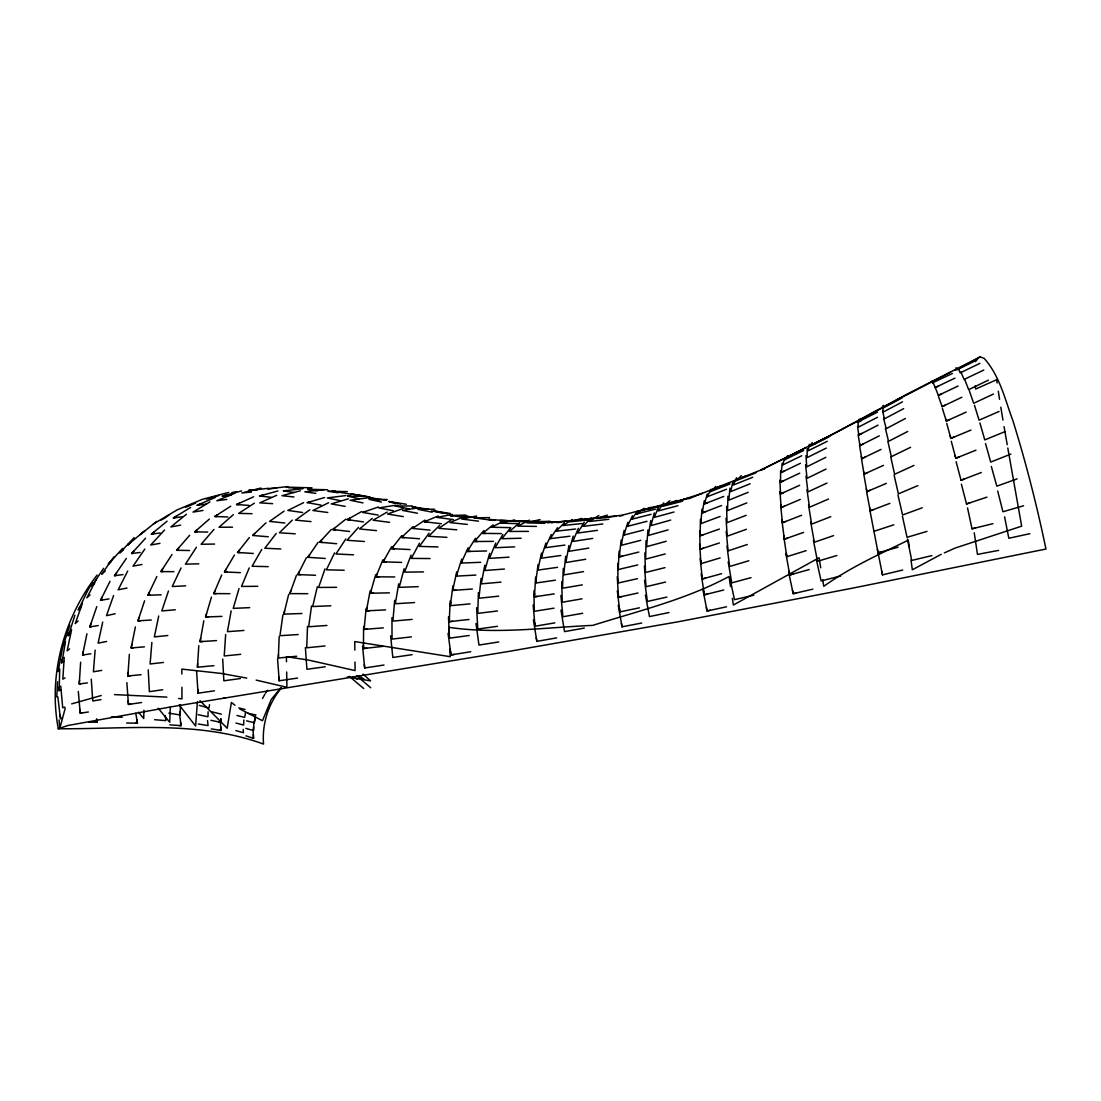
<?xml version="1.0" encoding="UTF-8"?>
<svg xmlns="http://www.w3.org/2000/svg" width="1101" height="1101" viewBox="0 0 1101 1101"><rect width="100%" height="100%" fill="white"/><g stroke="black" fill="none" stroke-linecap="round" stroke-linejoin="round"><path stroke-width="1.5" d="M780.581 470.678L780.568 482.21L799.698 473.169M363.468 644.98L363.454 648.53L382.79 646.37M363.591 627.171L363.454 648.53L366.661 648.172M168.852 713.159L180.206 714.976L180.234 711.37M700.181 533.077L700.14 535.802L719.366 529.072M807.226 448.726L807.102 457.617L826.259 448.093M180.206 714.976L180.385 704.915M646.012 540.715L645.681 559.102L665.21 553.954M700.429 519.369L700.14 535.802L703.333 534.687M143.928 710.228L143.708 718.526L138.547 712.264M727.912 496.317L727.541 510.616L746.808 502.882M208.117 711.755L207.965 716.779L198.18 714.687M478.412 592.599L477.765 613.367L497.514 610.972M307.509 626.359L306.725 647.787L325.029 645.957M563.272 568.405L562.528 588.223L582.319 584.879M220.806 718.719L220.654 722.325L219.044 721.995M296.651 656.251L278.333 658.054L278.47 654.503M278.333 658.054L279.172 636.639M59.702 668.913L59.165 690.588M170.325 707.048L169.719 722.256L158.2 708.246M243.844 720.026L243.638 725.05L235.972 723.054M449.387 618.225L449.236 621.666L468.998 619.464M245.84 728.38L253.464 730.555L253.629 726.935M450.185 600.981L449.236 621.666L452.511 621.294M220.819 718.981L220.654 722.325L210.91 720.315M637.713 564.937L618.184 569.547L618.335 566.478M56.784 696.974L57.569 681.725M618.184 569.547L619.134 551.119M253.464 730.555L253.904 722.16M59 687.107L58.807 690.726L60.872 689.9M534.618 593.563L534.425 596.852L554.202 593.879M213.924 665.665L197.437 667.22L198.799 645.695M535.636 577.075L534.425 596.852L537.701 596.357M64.23 657.393L62.826 679.152L65.042 677.899M80.634 662.21L79.258 683.955L80.634 683.776M197.437 667.22L197.671 663.655M225.664 634.479L224.205 655.962L240.734 654.311M129.368 654.352L127.84 676L130.056 675.794M79.52 680.349L79.258 683.955L87.447 682.909M197.423 701.736L195.606 726.027L179.133 704.943M647.938 529.911L646.659 546.674L666.243 541.279M128.129 672.422L127.84 676L141.121 674.679M720.095 516.465L700.828 523.636L701.007 521.227M95.126 650.113L93.406 671.789L101.732 670.385M700.828 523.636L701.984 509.171M151.869 642.406L150.094 663.986L163.457 662.444M394.653 600.32L392.919 621.088L412.187 619.409M364.39 625.946L364.073 629.387L383.354 627.859M366.096 608.702L364.073 629.387L367.266 629.139M729.963 488.115L728.779 500.184L748.143 492.312M781.421 470.967L781.27 472.494L800.413 463.315M565.639 556.294L563.726 574.915L583.53 571.612M782.205 463.315L781.27 472.494L784.435 470.967M481.082 578.328L478.949 598.228L498.67 596.178M619.574 554.106L619.244 556.9L638.8 552.069M621.198 540.096L619.244 556.9L622.492 556.101M470.072 603.885L450.35 605.66L450.763 602.371M883.208 405.292L882.837 408.182L902.049 397.929M450.35 605.66L452.896 585.87M555.399 580.186L535.636 583.048L536.036 579.952M535.636 583.048L538.072 564.469M311.514 606.004L308.693 626.758L326.956 625.451M282.916 614.964L279.957 635.704L298.206 634.534M650.732 520.594L648.42 535.444L668.101 529.884M209.534 704.695L209.011 708.012L199.253 705.383M246.596 720.866L254.29 722.738L254.868 719.146M245.509 712.416L244.697 717.384L236.976 715.512M702.589 510.892L702.245 512.928L721.568 505.524M704.296 500.652L702.245 512.928L705.452 511.704M254.29 722.738L255.404 716.09M398.686 583.888L395.3 603.747L414.499 602.564M203.809 620.785L200.065 641.663L202.79 641.484M231.155 610.876L227.425 631.671L243.94 630.46M568.942 545.49L565.859 562.542L585.691 559.267M200.699 638.208L200.065 641.663L216.512 640.589M367.005 607.587L366.399 610.862L385.584 609.885M370.074 591.113L366.399 610.862L369.578 610.697M58.092 671.569L62.537 647.842L69.817 625.107M65.51 641.525L61.862 662.678M484.798 565.157L481.302 583.86L500.983 582.112M809.331 444.377L808.065 450.832L827.278 441.308M640.741 540.316L621.143 545.367L621.638 542.876M62.193 659.375L61.491 662.912L63.707 661.522M621.143 545.367L624.129 530.434M135.395 626.923L131.157 647.952L133.372 647.773M86.938 633.763L82.603 654.971L83.993 654.778M131.886 644.47L131.157 647.952L144.451 646.851M158.709 615.982L154.36 636.901L167.806 635.511M71.593 629.648L67.133 650.884L69.611 648.902M453.378 587.315L452.731 590.411L472.37 589.021M557.588 567.318L537.838 570.112L538.43 567.276M83.359 651.462L82.603 654.971L90.888 653.788M456.695 571.832L452.731 590.411L455.993 590.177M537.838 570.112L541.486 553.074M102.696 622.079L98.113 643.163L106.604 641.47M732.826 481.88L730.692 491.61L750.139 483.766M317.308 586.737L312.684 606.527L330.851 605.784M301.963 613.505L283.824 614.11L284.636 610.821M283.824 614.11L288.696 594.334M654.311 512.887L650.966 525.617L670.715 520.085M404.15 568.708L399.195 587.342L418.256 586.668M371.23 590.164L370.363 593.246L389.396 592.847M573.208 536.104L568.914 551.312L588.787 548.105M489.684 553.335L484.798 570.511L504.437 569.038M375.661 574.736L370.363 593.246L373.514 593.178M704.874 502.249L704.392 503.914L723.756 496.441M239.013 588.553L233.233 608.371L249.693 607.642M707.31 493.977L704.392 503.914L707.613 502.675M211.461 597.086L205.584 616.973L208.295 616.877M206.561 613.684L205.584 616.973L221.962 616.395M858.436 421.752L877.456 412.159M801.734 455.759L782.591 465.007L782.935 463.879M859.248 419.109L858.271 422.289L861.464 420.596M65.22 708.232L59.867 728.146L59.055 719.944M782.591 465.007L784.683 458.222M475.893 575.08L456.365 576.126L457.245 573.291M456.365 576.126L461.732 559.088M643.493 530.008L623.854 535.114L624.528 532.98M560.781 555.51L541.031 558.262L541.843 555.73M623.854 535.114L627.928 522.287M541.031 558.262L545.903 543.054M144.589 600.802L137.955 620.868L140.171 620.73M74.868 615.253L68.482 635.47M168.467 591.003L161.806 610.931L175.293 609.789M139.084 617.551L137.955 620.868L151.277 620.001M96.792 606.61L89.828 626.896L91.232 626.662M69.225 632.401L68.056 635.8L70.547 633.791M325.001 568.914L318.588 587.452L336.589 587.315M82.41 603.293L75.24 623.606L78.075 620.978M91.011 623.538L89.828 626.896L98.237 625.533M113.582 595.545L106.467 615.652L115.165 613.78M307.757 593.687L289.824 593.618L290.925 590.549M289.824 593.618L296.527 575.121M411.113 555.055L404.549 572.135L423.486 571.914M377.092 573.993L375.95 576.814L394.764 576.965M382.873 559.872L375.95 576.814L379.061 576.828M495.739 543.054L489.45 558.386L509.034 557.175M249.239 567.937L241.491 586.434L257.799 586.31M578.369 528.274L572.85 541.431L592.737 538.417M658.618 506.942L654.242 517.401L674.032 512.02M221.7 575.039L213.759 593.604L216.443 593.618M215.08 590.535L213.759 593.604L229.958 593.673M480.669 562.294L461.236 563.065L462.365 560.533M461.236 563.065L468.035 547.858M736.569 477.71L733.252 485.032L752.754 477.256M564.923 545.078L545.188 547.706L546.206 545.518M545.188 547.706L551.298 534.563M181.073 567.965L172.224 586.53L185.656 585.842M156.865 576.511L147.933 595.242L150.135 595.173M334.553 552.908L326.391 569.823L344.186 570.235M646.989 521.323L627.336 526.361L628.176 524.599M149.433 592.145L147.933 595.242L161.145 594.829M627.336 526.361L632.469 515.791M87.626 590.659L78.625 609.569M110.004 581.314L100.549 600.279L101.966 600.073M299.279 571.763L297.862 574.557L315.519 575.273M79.754 606.789L78.143 609.968L80.965 607.504M306.367 557.698L297.862 574.557L300.793 574.681M102.145 597.155L100.549 600.279L109.054 598.944M127.688 571.047L118.165 589.819L127.014 588.03M726.564 489.243L707.2 496.744L707.833 495.505M96.585 578.865L86.828 597.884L90.048 594.87M707.2 496.744L711.04 489.284M419.481 543.151L411.334 558.4L430.106 558.551M262.506 698.543L264.914 694.125M384.497 559.322L383.079 561.84L401.672 562.405M391.626 546.77L383.079 561.84L386.162 561.937M261.735 549.44L252.088 566.258L268.217 566.643M502.813 534.439L495.161 547.734L514.649 546.853M234.403 555.069L224.494 571.956L227.136 572.08M226.145 569.162L224.494 571.956L240.39 572.658M584.273 522.163L577.612 533.063L597.43 530.352M87.819 590.232L92.305 582.938M468.641 549.275L467.292 551.463L486.587 550.968M475.494 538.306L467.292 551.463L470.485 551.381M812.208 442.602L809.648 446.566L828.902 437.001M196.363 547.321L185.436 564.166L198.799 563.822M172.017 554.532L160.911 571.557L163.058 571.584M345.797 538.981L335.943 553.996L353.531 554.821M162.755 568.749L160.911 571.557L173.903 571.667M569.891 536.228L550.239 538.637L551.45 536.82M550.239 538.637L557.56 527.723M103.618 568.295L92.099 585.526M126.367 558.386L114.559 575.672L115.977 575.493M325.249 558.468L307.853 557.312L309.546 554.821M97.094 575.08C63.72 618.046 48.114 674.996 58.298 728.752C126.725 729.261 197.863 720.192 263.552 744.083C261.887 724.073 268.396 703.484 281.292 688.097M307.853 557.312L318.079 542.38M663.724 502.882L658.178 510.933L677.982 505.703M144.809 549.096L133.015 566.134L141.974 564.496M93.626 583.035L91.603 585.938L94.603 583.379M116.541 572.823L114.559 575.672L123.023 574.598M113.926 556.858L101.732 574.199L105.256 571.061M975.472 361.61L977.743 358.389L954.581 370.363M265.754 692.997L267.694 690.258M429.06 533.214L419.412 546.371L437.992 546.949M651.131 514.305L631.52 519.273L632.552 517.91M803.661 450.46L784.531 459.86L785.068 459.158M631.52 519.273L637.699 511.112M784.531 459.86L787.779 455.58M276.227 533.407L264.818 548.243L280.81 548.959M393.332 546.454L391.667 548.628L410.012 549.564M401.755 535.65L391.667 548.628L394.709 548.78M249.308 537.563L237.568 552.454L240.183 552.633M239.523 549.991L237.568 552.454L253.285 553.486M510.768 527.668L501.836 538.706L521.145 538.238M280.92 687.767L271.231 699.465L262.465 720.715L239.743 708.934M213.924 529.443L201.153 544.266L214.585 544.059M475.976 539.696L474.407 541.513L493.482 541.375M483.876 530.599L474.407 541.513L477.573 541.486M189.661 535.279L176.628 550.28L178.775 550.321M178.802 547.803L176.628 550.28L189.578 550.514M358.458 527.393L347.049 540.274L364.39 541.513M145.552 538.224L131.638 553.5L133.056 553.321M122.569 548.436L108.751 563.684M164.544 530.035L150.713 545.036L159.975 543.33M321.533 540.068L319.579 542.201L336.686 543.729M133.964 550.982L131.638 553.5L140.157 552.454M331.36 529.43L319.579 542.201L322.414 542.449M110.623 561.538L108.228 564.125L111.38 561.469M590.962 517.883L583.103 526.374L602.825 523.952M134.116 537.605L119.692 552.963L123.642 549.564M575.589 529.017L556.101 531.205L557.491 529.787M556.101 531.205L564.455 522.7M741.317 475.604L736.404 480.573L755.947 472.811M439.616 525.411L428.647 536.297L446.923 537.343M292.315 520.112L279.379 532.76L295.206 533.806M729.977 483.972L710.599 491.569L711.466 490.729M710.599 491.569L715.843 486.504M268.272 536.765L252.693 535.485L266.002 522.824M252.693 535.485L254.909 533.393M403.406 535.636L401.521 537.426L419.536 538.761M412.944 526.705L401.521 537.426L404.507 537.646M233.343 514.662L219.016 527.241L232.531 527.186M209.369 519.066L194.726 531.811L196.886 531.852M197.162 529.705L194.726 531.811L207.772 532.086M519.562 522.865L509.378 531.466L528.439 531.384M131.294 541.871L127.716 544.885L130.441 542.655M372.289 518.351L359.504 528.948L376.501 530.641M128.308 544.389L127.716 544.885L144.08 531.384M167.132 521.158L151.401 534.164L152.86 533.971M186.399 514.222L170.861 526.939L180.55 525.136M154.016 532.017L151.401 534.164L160.209 532.953M145.002 530.751L140.336 534.535L156.672 521.406M484.247 531.976L482.486 533.393L501.258 533.572M493.11 524.874L482.486 533.393L485.596 533.421M334.965 527.806L332.791 529.553L349.554 531.466M345.92 519.094L332.791 529.553L335.571 529.87M669.903 500.694L662.719 506.336L682.496 501.216M637.617 513.025L636.364 513.974L655.907 509.034M643.947 508.263L636.364 513.974L639.598 513.162M164.531 518.254L168.687 515.199M309.794 509.818L295.495 520.126L310.991 521.599M284.113 511.112L269.552 521.406L284.856 523.016M451.107 519.892L438.886 528.342L456.777 529.815M430.064 530.131L412.476 528.425L414.554 527.035M412.476 528.425L425 520.099M254.317 503.226L238.669 513.369L252.033 513.699M230.742 506.199L214.805 516.479L216.966 516.562M217.461 514.786L214.805 516.479L227.783 516.975M598.82 515.502L589.296 521.489L608.825 519.3M572.41 519.562L562.694 525.549L581.975 523.525M190.569 507.465L173.38 517.993L174.908 517.8M209.933 501.891L193.033 512.103L203.024 510.451M176.243 516.273L173.38 517.993L182.505 516.741M153.245 524.117L177.013 509.956L202.309 499.331L228.76 492.422M387.18 512.061L373.101 520.195L389.575 522.356M349.636 518.254L347.269 519.603L363.509 521.915M361.596 511.566L347.269 519.603L349.953 519.975M878.13 409.861L859.399 420.1M857.762 421.119L818.841 441.473M877.194 410.618L902.283 397.048M903.66 408.664L884.461 418.82L882.548 410.879M905.394 418.49L886.222 428.647L883.539 418.215M902.531 401.824L883.305 411.98L882.424 406.558M896.641 400.117L950.576 372.138M160.994 520.085L163.925 518.557M858.188 426.28L858.216 427.229L877.456 417.279M529.388 520.126L517.704 526.154L536.407 526.402M862.014 433.381L858.808 435.019L858.615 433.656M907.733 431.468L888.535 441.336L885.397 428.399M878.075 425.137L858.808 435.019L857.596 426.816M58.298 728.752L67.89 725.504L172.224 706.663L509.102 651.365L679.468 621.542L852.903 588.085L1045.95 549.027C1036.949 505.786 1026.049 462.943 1012.934 420.775C1005.007 399.457 999.708 375.62 984.101 358.334L980.22 356.917L906.66 394.323L834.241 433.409L761.754 469.659L765.209 468.297L688.579 498.781M879.286 435.831L860.005 445.575L859.688 443.786M863.198 443.951L860.005 445.575L858.119 434.826M185.546 507.327L195.593 503.116M787.848 456.805L787.064 457.121L806.166 447.556M509.804 527.64L491.39 527.241L493.386 526.237M799.532 451.121L760.777 470.058M831.159 435.225L811.877 444.873L815.758 443.4M328.607 502.717L312.904 510.506L327.781 512.488M491.39 527.241L503.391 521.268M825.846 457.328L806.758 466.824L805.96 455.566M303.642 502.634L287.856 510.437L302.582 512.488M976.587 360.165L956.989 369.853L956.04 367.638M932.671 382.763L952.393 373.487M826.08 469.067L807.033 478.329L805.602 464.705M864.959 457.163L861.753 458.704L861.381 456.488M910.61 447.309L891.315 456.654L887.888 441.377M979.862 363.385L960.168 372.867L958.131 368.009M938.506 386.011L935.231 387.58L934.9 386.781M881.089 449.387L861.753 458.704L859.537 445.423M954.939 378.125L935.231 387.58L933.208 382.763M935.423 388.006L938.382 395.424L941.658 393.855M988.368 380.189L968.646 389.63L964.751 379.639M983.812 370.046L964.077 379.446L960.953 372.042M938.382 395.424L958.118 385.997M938.547 396.594L942.126 406.641L945.401 405.072M942.126 406.641L961.861 397.241M783.747 480.71L780.568 482.21L780.568 480.297M993.474 394.034L973.683 403.283L969.32 390.731M826.975 483.078L807.955 491.886L805.987 476.086M783.706 492.532L780.526 493.977L780.416 491.665M913.968 465.42L894.618 474.283L890.778 457.053M799.643 485.28L780.526 493.977L779.907 480.105M867.244 472.714L864.024 474.173L863.597 471.586M883.456 465.365L864.024 474.173L861.491 458.608M253.629 496.799L236.55 504.506L238.628 504.657M949.612 419.564L946.309 421.05L945.663 418.944M966.21 412.104L946.309 421.05L942.401 408.43M941.259 554.285L912.33 569.781L910.981 559.914M944.341 552.908L955.117 548.078L1021.659 526.154L1007.8 448.011M239.385 503.24L236.55 504.506L249.06 505.414M276.75 495.271L259.795 502.84L272.635 503.666M999.061 411.471L979.092 420.169L974.468 405.251M215.438 497.363L197.175 505.249L198.703 505.07M828.544 499.028L809.496 507.244L806.95 489.601M800.289 499.427L781.159 507.575L780.953 504.905M784.325 506.212L781.159 507.575L779.962 491.569M870.107 490.289L866.859 491.665L866.349 488.761M463.645 516.768L449.951 522.576L467.333 524.42M886.374 483.367L866.859 491.665L863.803 474.214M200.203 503.955L197.175 505.249L206.41 504.134M917.849 485.624L898.388 493.867L894.108 475.123M234.871 493.165L216.828 500.749L226.82 499.427M426.624 520.787L424.339 521.75L441.418 523.732M438.157 516.011L424.339 521.75L427.174 522.08M970.972 430.064L950.879 438.391L950.191 435.9M954.209 437.014L950.879 438.391L946.722 423.39M1004.883 431.661L984.776 439.905L979.918 422.99M787.064 457.121L791.784 455.208M719.063 487.426L729.468 483.201M733.927 481.398L736.899 480.187M975.954 450.185L955.806 458.277L955.049 455.442M959.15 456.929L955.806 458.277L951.292 441.281M740.106 478.288L746.671 475.687M714.563 488.445L721.926 485.527M1010.883 454.094L990.721 462.062L985.519 443.565M785.619 521.489L782.439 522.741L782.137 519.782M801.624 515.24L782.439 522.741L780.609 504.946M830.773 516.672L811.643 524.131L808.533 505.042M746.217 515.309L727.032 522.686L726.605 506.377M956.108 461.732L961.049 480.27L981.28 472.494M961.049 480.27L964.407 478.976M889.869 503.363L870.217 510.836L869.611 507.699M873.478 509.598L870.217 510.836L866.638 491.913M922.239 507.781L902.572 515.007L897.976 495.092M206.382 499.166L219.003 495.478M1017.145 478.852L996.818 486.174L991.34 466.466M746.382 529.292L727.224 536.187L726.027 518.158M676.798 500.473L667.825 503.666L687.478 498.629M403.007 508.566L387.524 514.043L403.296 516.617M803.592 532.402L784.339 539.201L783.926 536.008M787.532 538.072L784.339 539.201L781.889 519.989M661.178 505.62L641.787 510.561L643.369 510.011M378.207 515.075L362.711 512.405L365.298 511.511M362.711 512.405L378.359 506.997M641.787 510.561L651.324 507.244M833.581 535.623L814.327 542.242L810.735 522.067M747.276 544.513L728.105 550.858L726.192 531.466M961.393 484.179L966.513 503.941L987.005 497.129M966.513 503.941L969.912 502.813M873.988 531.329L893.833 524.792M719.393 542.972L700.181 549.234L700.085 546.22M703.36 548.188L700.181 549.234L699.672 531.109M682.854 499.593L702.342 493.317M64.835 707.103L62.716 707.778L60.734 686.006M786.293 553.349L786.802 556.721L806.152 550.651M607.408 515.13L596.123 518.516L616.243 516.218M700.704 560.45L700.924 563.698L720.164 557.918M748.831 560.753L729.619 566.506L726.977 546.11M348.37 498.808L331.236 503.928L345.191 506.364M836.87 555.496L817.506 561.29L813.391 540.33M926.987 531.384L907.045 537.316L902.476 516.452M321.024 505.111L307.275 502.634L324.561 497.528M307.275 502.634L310.138 501.781M581.768 518.392L569.988 521.805L588.952 519.865M1023.6 505.758L1002.928 511.759L997.699 491.032M71.661 703.869L101.196 695.543M881.419 551.862L878.089 552.798L877.414 549.316M792.995 574.075L789.761 574.983L789.128 571.502M898.113 547.169L878.089 552.798L870.079 511.249M809.221 569.547L789.761 574.983L785.99 553.982M705.521 578.094L702.328 578.975L701.956 575.575M277.934 490.963L259.575 495.987L261.515 496.207M721.623 573.69L702.328 578.975L700.181 558.537M751.02 577.653L731.766 582.869L728.188 561.827M262.63 495.161L259.575 495.987L271.231 497.308M300.339 490.771L282.007 495.698L293.939 496.978M241.559 490.936L222.347 496.069L223.861 495.932M225.54 495.244L222.347 496.069L231.43 495.202M650.815 508.923L647.773 509.102L667.082 504.052M260.978 488.032L241.862 492.973L251.455 492.051M690.066 497.735L621.542 515.323L551.587 522.645M840.627 576.002L821.098 580.943L816.392 559.625M664.99 567.634L645.489 572.506L644.883 552.853M723.742 589.985L704.392 594.815L703.842 591.32M707.599 594.017L704.392 594.815L701.144 573.759M540.013 519.576L526.76 522.865L544.981 523.333M967.531 507.919L972.032 528.81L992.909 523.677M972.032 528.81L975.5 527.957M518.984 523.704L501.065 523.14L503.322 522.603M501.065 523.14L514.649 519.878M931.9 555.606L911.724 560.437L907.43 539.022M881.763 571.323L882.479 574.873L902.655 570.029M665.554 582.071L646.067 586.709L644.415 566.134M753.855 595.159L734.477 599.673L729.949 578.342M796.45 592.93L793.202 593.687L792.431 590.15M812.827 589.145L793.202 593.687L788.646 572.355M62.399 718.182L60.417 718.636L57.858 696.905M617.909 579.787L617.936 583.062L637.465 578.658M60.761 718.554L60.046 715.017M666.889 597.072L647.388 601.463L644.525 580.31M231.884 492.629L236.715 491.555M638.029 592.999L618.501 597.265L618.28 593.838M621.735 596.549L618.501 597.265L617.248 576.718M1029.848 533.682L1008.833 538.265L1004.594 516.851M726.536 606.789L707.076 610.972L706.374 607.435M710.31 610.284L707.076 610.972L702.892 589.585M619.423 608.399L619.863 611.908L639.42 607.821M669.009 612.541L649.466 616.574L645.42 595.146M476.678 516.011L461.691 519.066L478.453 521.145M452.236 514.415L436.891 517.401L453.295 519.562M621.404 623.262L622.037 626.827L641.649 623.028M998.566 550.404L977.468 554.409L974.234 532.788M584.301 628.079L564.524 631.616L560.987 610.119M582.677 613.257L562.914 616.766L560.904 595.503M536.256 637.796L536.848 641.36L556.652 637.892M582.03 598.82L562.253 602.247L561.73 581.562M534.687 622.684L535.003 626.221L554.794 622.877M419.109 507.671L402.498 510.424L417.444 513.231M100.989 699.617L92.759 700.965L91.273 679.152M454.259 654.407L450.983 654.93L450.474 651.365M470.746 651.723L450.983 654.93L448.052 633.405M534.164 607.876L534.205 611.316L553.996 608.165M498.725 641.952L478.976 645.076L476.004 623.51M395.727 505.235L378.744 507.891L393.318 510.768M364.321 664.385L364.679 667.977L384.001 665.018M88.355 711.989L80.235 713.214L78.309 691.428M81.598 713.008L80.235 713.214L79.96 709.595M278.938 677.17L279.2 680.776L297.504 678.078M141.644 702.507L128.432 704.447L126.876 682.661M130.634 704.131L128.432 704.447L128.211 700.828M412.132 654.668L392.823 657.462L390.621 635.814M196.611 671.431L198.029 693.203L214.475 690.809M162.687 689.763L149.378 691.648L148.222 669.848M497.514 626.304L477.751 629.056L476.65 607.711M325.235 666.779L306.931 669.298L305.376 647.581M240.348 678.546L223.847 680.79L222.705 659.031M368.161 497.803L350.022 500.239L362.972 502.896M449.249 634.63L449.414 638.167L469.205 635.497M345.879 495.574L327.327 497.913L339.892 500.625M268.616 488.28L248.551 490.592L249.955 490.482M324.148 489.601L304.826 491.844L315.781 493.358M251.881 490.206L248.551 490.592L257.07 489.945M302.968 488.679L283.466 490.922L285.214 491.17M286.7 490.551L283.466 490.922L293.995 492.477M411.361 636.887L392.052 639.075L391.942 617.689M287.733 486.573L267.722 488.83L276.668 488.156M581.039 519.741L577.942 520.071L585.952 519.672M596.646 518.089L577.942 520.071L580.062 519.961M619.423 515.887L622.588 515.543M547.403 522.769L566.575 521.172M294.022 488.335L302.445 487.715M647.773 509.102L649.535 508.992M603.554 517.553L606.954 517.387M556.143 522.438L560.684 522.246L500.625 520.415M528.907 521.778L511.428 521.227L525.865 520.745M550.362 521.268L536.49 521.736L554.326 522.273M511.428 521.227L513.823 521.158M465.916 515.13L450.034 515.419L452.662 515.777M489.45 517.58L474.077 517.869L490.289 520.03M452.676 515.378L450.034 515.419L465.833 517.58M89.098 722.242L97.094 722.105L96.709 719.71M95.773 722.118L97.094 722.105L96.53 718.788M434.661 509.226L417.912 509.323L432.225 512.185M408.953 508.841L395.176 505.978L412.462 505.965M395.176 505.978L398.053 505.978M387.235 499.524L369.096 499.359L381.359 502.042M359.366 498.822L347.682 496.152L350.779 496.193M347.682 496.152L366.358 496.441M135.616 723.164L137.419 723.192L135.795 713.255M126.629 723.013L137.419 723.192L136.827 719.627M288.434 487.715L296.059 487.853M347.352 491.624L327.919 491.239L338.2 492.753M311.046 489.339L307.757 489.257L317.515 490.798M529.32 521.805L539.628 522.067M286.301 487.137L312.023 487.839M327.603 489.794L307.757 489.257L309.367 489.505M111.38 716.93L122.197 717.26M542.38 521.778L560.024 522.411M114.463 694.607L166.857 697.112M489.532 519.521L506.859 520.635M179.174 725.531L181.032 725.655L179.559 714.026M169.815 724.857L181.032 725.655L180.55 722.077M154.594 719.71L165.893 720.618L165.191 715.65M178.61 698.488L181.968 698.887L181.913 687.299M479.224 517.979L463.824 515.929L477.738 518.076M488.706 519.397L495.023 520.25M499.758 520.897L502.909 521.323M361.142 495.436L351.233 493.991L370.239 497.06M333.741 491.266L332.199 491.032L351.604 494.308M341.489 492.422L332.199 491.032L335.42 491.569M425.536 509.515L412.132 506.777L428.812 509.336M412.132 506.777L414.898 507.203M450.337 513.493L434 510.933L447.914 513.768M406.338 504.258L388.667 501.492L400.585 504.12M371.354 497.886L368.353 497.418L379.68 499.964M198.318 724.018L208.048 725.573L207.511 720.605M386.396 500.308L368.353 497.418L370.239 497.831M488.803 519.452L493.812 520.264M219.402 730.224L221.012 730.486L220.351 722.16M211.337 728.89L221.012 730.486L220.682 726.894M347.324 676.895L370.638 680.9L362.945 674.073M431.537 510.905L442.987 513.19M248.152 713.324L255.969 714.976M246.762 678.092L221.549 673.468L181.83 669.091L181.858 674.06M256.161 680.115L286.907 687.272L286.659 671.968M389.603 501.973L397.475 503.694M238.807 707.929L245.028 709.443M211.598 711.755L221.356 714.164M235.862 730.569L243.459 732.743L243.183 729.399M252.28 737.945L253.547 738.358L253.065 730.004M245.963 735.867L253.547 738.358L253.299 734.752M223.861 697.649L225.457 698.199M352.994 676.743L357.343 679.303M358.541 675.78L364.211 679.179M234.967 705.232L231.389 702.452L227.191 728.243L199.997 700.69M349.32 676.331L363.729 688.552M356.724 675.766L370.748 687.795M932.052 380.863L932.795 383.148M878.199 553.459L882.479 574.873M1007.222 444.708L1004.057 426.624M618.253 605.371L622.037 626.827M1002.956 420.1L1000.809 407.205M820.727 567.827L819.075 557.753L733.39 605.027L732.371 598.325M822.667 579.58L823.768 586.31C849.986 567.524 879.396 554.202 908.284 540.206L909.178 546.784M999.543 399.305L998.318 391.268M533.407 619.891L536.848 641.36M730.582 586.572L729.041 576.511C686.129 599.495 638.91 610.835 592.82 625.368C544.775 627.529 496.757 634.396 448.713 627.309L449.222 637.107M783.774 536.435L786.802 556.721M997.134 383.01L996.666 379.707L975.624 389.08L975.293 385.68M617.317 590.755L619.863 611.908M362.573 646.342L364.679 667.977M533.159 605L535.003 626.221M277.576 659.072L279.2 680.776M699.672 544.211L700.924 563.698M197.808 689.598L198.029 693.203M449.814 648.53L450.24 656.691L354.756 641.566L354.852 650.099M448.479 616.877L449.414 638.167M858.037 421.518L858.216 427.229M286.494 661.77L286.411 656.678L308.431 660.063L355.086 670.578L354.99 662.045M534.013 590.673L534.205 611.316M617.854 563.409L617.936 583.062M977.179 359.435A201.194 25.736 78.3 0 1 980.207 356.903"/></g></svg>
